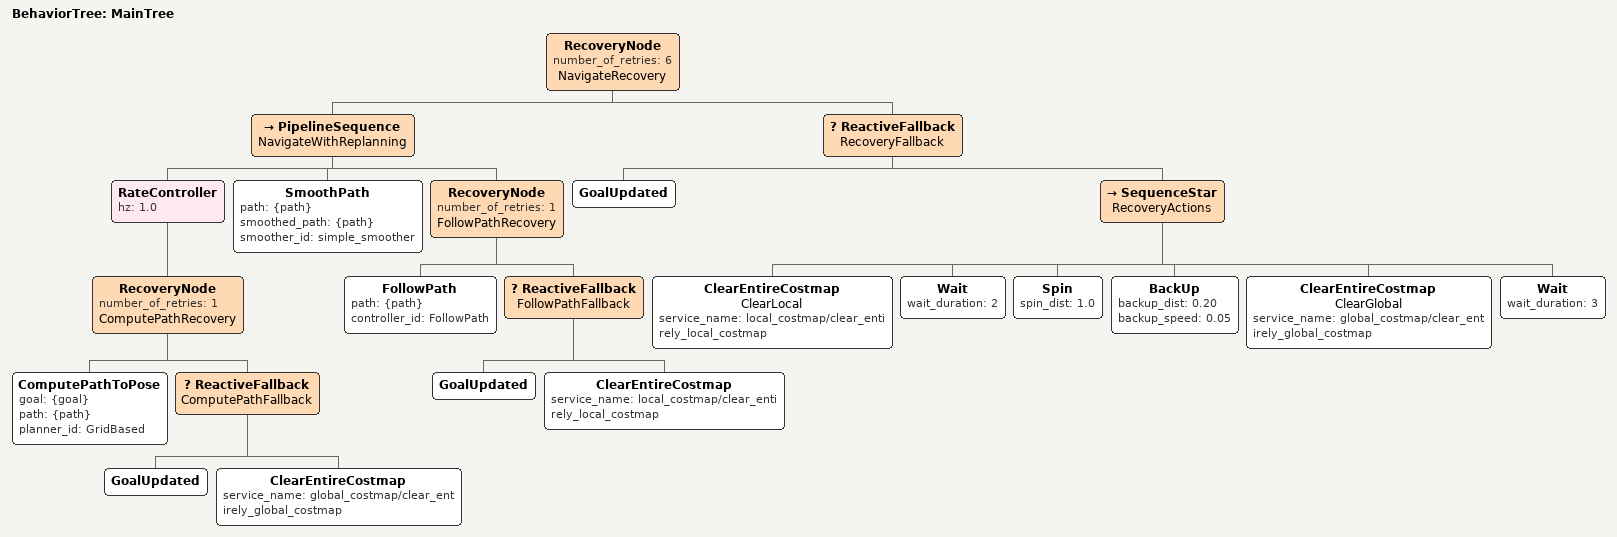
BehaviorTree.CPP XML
<root BTCPP_format="4" main_tree_to_execute="MainTree">
  <BehaviorTree ID="MainTree">
    <RecoveryNode number_of_retries="6" name="NavigateRecovery">

      <!-- ── MAIN NAVIGATION PIPELINE ───────────────────────────────────── -->
      <PipelineSequence name="NavigateWithReplanning">

        <!-- Re-plan global path every 1 second -->
        <RateController hz="1.0">
          <RecoveryNode number_of_retries="1" name="ComputePathRecovery">
            <ComputePathToPose goal="{goal}" path="{path}" planner_id="GridBased"/>
            <ReactiveFallback name="ComputePathFallback">
              <GoalUpdated/>
              <ClearEntireCostmap service_name="global_costmap/clear_entirely_global_costmap"/>
            </ReactiveFallback>
          </RecoveryNode>
        </RateController>

        <!-- Smooth the path -->
        <SmoothPath path="{path}" smoothed_path="{path}" smoother_id="simple_smoother"/>

        <!-- Follow path, re-plan on new goal or controller failure -->
        <RecoveryNode number_of_retries="1" name="FollowPathRecovery">
          <FollowPath path="{path}" controller_id="FollowPath"/>
          <ReactiveFallback name="FollowPathFallback">
            <GoalUpdated/>
            <ClearEntireCostmap service_name="local_costmap/clear_entirely_local_costmap"/>
          </ReactiveFallback>
        </RecoveryNode>

      </PipelineSequence>

      <!-- ── RECOVERY PIPELINE ───────────────────────────────────────────── -->
      <ReactiveFallback name="RecoveryFallback">
        <GoalUpdated/>
        <SequenceStar name="RecoveryActions">
          <!-- 1. Clear local costmap (might be a false obstacle) -->
          <ClearEntireCostmap name="ClearLocal"
            service_name="local_costmap/clear_entirely_local_costmap"/>
          <!-- 2. Wait for TF tree and costmap to stabilise after clear -->
          <Wait wait_duration="2"/>
          <!-- 3. Spin ~57° to look around (safe for small robot) -->
          <Spin spin_dist="1.0"/>
          <!-- 4. Back up 20 cm -->
          <BackUp backup_dist="0.20" backup_speed="0.05"/>
          <!-- 5. Clear global costmap as last resort -->
          <ClearEntireCostmap name="ClearGlobal"
            service_name="global_costmap/clear_entirely_global_costmap"/>
          <!-- 6. Final wait before next retry -->
          <Wait wait_duration="3"/>
        </SequenceStar>
      </ReactiveFallback>

    </RecoveryNode>
  </BehaviorTree>
</root>
